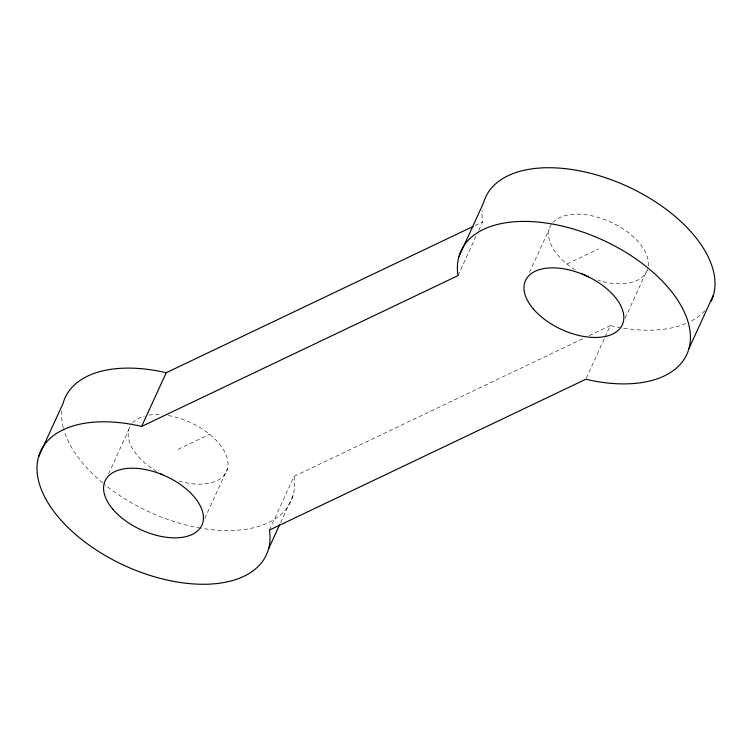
<?xml version="1.0" encoding="UTF-8"?>
<svg xmlns="http://www.w3.org/2000/svg" width="752" height="752" viewBox="0 0 752 752"><rect width="100%" height="100%" fill="white"/><g stroke="black" fill="none" stroke-linecap="round" stroke-linejoin="round"><path stroke-width="0.56" stroke-dasharray="3.76 2.82" d="M108.551 473.873L128.789 429.655M204.741 518.504L227.395 469.032M269.423 530.057L294.004 476.364L583.909 338.184M280.599 522.64L293.13 495.277M457.996 275.636L476.307 235.63M478.723 230.366L482.577 221.943A124.202 68.911 24.6 0 1 482.126 210.504M529.427 272.45L549.186 229.285M586.259 378.218L604.57 338.212M605.059 337.159L610.361 325.578A124.202 68.911 24.6 0 0 620.776 327.703M625.138 318.134L647.303 269.705M475.17 225.478L482.577 221.943M178.092 449.339L209.62 434.318M566.961 263.999L598.489 248.968M589.192 335.665L610.361 325.578M168.316 415.555A53.232 29.535 24.6 0 1 227.8 461.155A53.232 29.535 24.6 0 1 177.745 480.725M156.679 471.41A53.232 29.535 24.6 0 1 131.797 423.752M132.531 422.897A53.232 29.535 24.6 0 1 144.346 416.091M148.849 415.123A53.232 29.535 24.6 0 1 160.317 414.634M294.004 476.364A124.202 68.911 24.6 0 1 201.536 528.28M200.38 528.083A124.202 68.911 24.6 0 1 104.519 484.41M102.667 482.878A124.202 68.911 24.6 0 1 63.553 428.725M63.271 427.634A124.202 68.911 24.6 0 1 61.73 410.883M704.803 310.679A124.202 68.911 24.6 0 1 688.841 322.251M685.909 323.557A124.202 68.911 24.6 0 1 621.932 327.91M647.463 269.705A53.232 29.535 24.6 0 1 598.141 280.346M575.13 269.846A53.232 29.535 24.6 0 1 552.194 223.382M552.927 222.526A53.232 29.535 24.6 0 1 611.009 222.216A53.232 29.535 24.6 0 1 648.243 266.462"/><path stroke-width="1.13" d="M38.474 457.103L63.055 403.41A124.202 68.911 24.6 0 1 166.22 372.729L473.055 226.484M141.639 426.422L457.996 275.636A124.202 68.911 24.6 0 1 562.035 226.042A124.202 68.911 24.6 0 1 689.819 329.677A124.202 68.911 24.6 0 1 585.78 379.271L269.423 530.057A124.202 68.911 24.6 0 1 165.384 579.642A124.202 68.911 24.6 0 1 37.6 476.007A124.202 68.911 24.6 0 1 141.639 426.422L166.22 372.729M268.549 548.96L279.631 524.746M458.87 256.723L483.451 203.04A124.202 68.911 24.6 0 1 622.637 184.287A124.202 68.911 24.6 0 1 711.157 301.232M688.945 348.59L713.526 294.897M162.733 474.728A53.232 29.535 24.6 0 1 160.674 473.666M588.412 276.802A53.232 29.535 24.6 0 1 581.061 273.286M113.035 509.424A53.232 29.535 24.6 0 0 199.073 529.474A53.232 29.535 24.6 0 0 148.426 470.197A53.232 29.535 24.6 0 0 113.035 509.424M533.431 309.044A53.232 29.535 24.6 0 0 619.469 329.103A53.232 29.535 24.6 0 0 568.822 269.827A53.232 29.535 24.6 0 0 533.431 309.044"/></g></svg>
